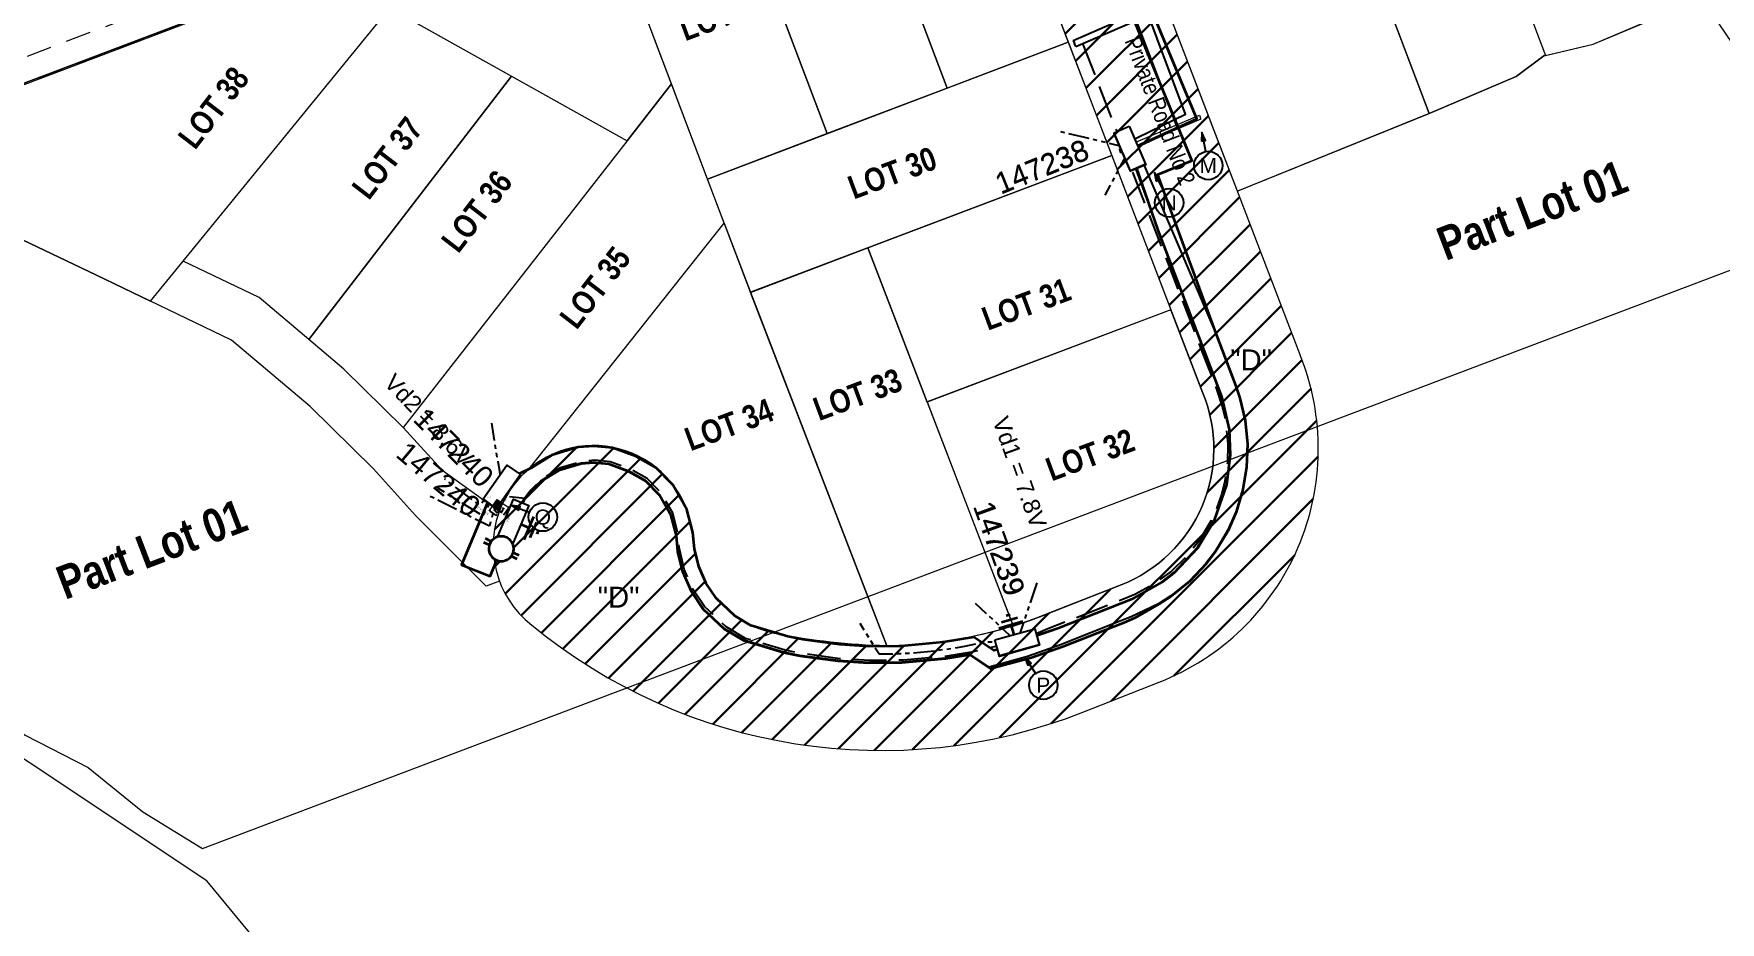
# Model space of a CAD drawing. Header units: metres. Extents: x 308667 to 309873, y 6270550 to 6271594.
# Drawn here: x 308947.7 to 309149.4, y 6271042.1 to 6271148.5 of the extents above; entities that cross this region are included whole.
import ezdxf
from ezdxf.enums import TextEntityAlignment as Align

# ---------------------------------------------------------------- set-up
doc = ezdxf.new("R2010")
doc.units = ezdxf.units.M
for name, pattern in [('Dash', [5, 3, -2]), ('IE Trench LV', [5.5, 4, -1.5]), ('PHANTOMX2', [5, 2.5, -0.5, 0.5, -0.5, 0.5, -0.5])]:
    doc.linetypes.add(name, pattern=pattern)
doc.layers.get('0').update_dxf_attribs({"color": 6})
for name, color, linetype, lineweight in [('_User Miscellaneous1', 41, 'Continuous', 13), ('_User Miscellaneous3', 241, 'Continuous', 13), ('_User Miscellaneous5', 151, 'Continuous', 13), ('_User Miscellaneous6_Easement Detail', 4, 'Continuous', 15), ('_User_LV_Exist', 5, 'Continuous', 35), ('Cadastre Developer_SP_EXT', 96, 'Continuous', 15), ('Cadastre Developer_SP_NEW', 54, 'Continuous', 15), ('Cadastre Land Parcels_SP_EXT', 96, 'Continuous', 15)]:
    doc.layers.add(name, color=color, linetype=linetype, lineweight=lineweight)
for name, color, linetype in [('Duct_SP_NEW', 2, 'Continuous'), ('Mains_LV_New_T84', 2, 'Cable x'), ('Notes', 7, 'Continuous'), ('Notes_SP_NEW', 51, 'Continuous'), ('Services_SP_NEW_UG', 2, 'PHANTOMX2'), ('SupportsUG_SP_LV_NEW', 2, 'Continuous'), ('Trench_SP_NEW', 2, 'Continuous')]:
    doc.layers.add(name, color=color, linetype=linetype)
doc.styles.add('GDS-LOT No', font='swisscb.ttf', dxfattribs={"height": 4})
doc.styles.add('GDS-Standard', font='swissc.ttf', dxfattribs={"height": 2})
doc.styles.get("Standard").update_dxf_attribs({"font": 'arial.ttf'})
doc.linetypes.add('Cable New UG', pattern='A,7,-0.25,["x",Standard,S=2,R=0,X=0.2,Y=-0.8],-2.1', length=9.35)
doc.linetypes.add('Cable x', pattern='A,5,-0.25,["x",Standard,S=2,R=0,X=0,Y=-0.8],-1.5', length=6.75)
doc.dimstyles.new('Annotative', dxfattribs={"dimscale": 0, "dimtxt": 2.5, "dimasz": 2.5, "dimexe": 1.25, "dimexo": 0.625, "dimtad": 1, "dimtxsty": 'Standard', "dimcen": 2.5, "dimadec": 0, "dimazin": 0, "dimtfac": 1, "dimtmove": 0, "dimatfit": 3, "dimfxl": 1, "dimarcsym": 0})

# ---------------------------------------------------------------- blocks, each defined once
blk = doc.blocks.new('PILLAR_NEW')
for tag, flags, p in [('Z', 1, (1.5, -2.6)), ('LOCATION', 9, (1.5, -2.2)), ('NOTES', 9, (1.5, -2.4))]:
    blk.add_attdef(tag, text='', height=0.2, dxfattribs=dict(flags=flags)).set_placement(p, align=Align.MIDDLE_LEFT)
blk.add_wipeout([(-2.47, 0.99), (2.47, 0.99), (2.47, -0.99), (-2.47, -0.99)])
at = {"lineweight": -3}
blk.add_lwpolyline([(-2.47, 0.99), (2.47, 0.99), (2.47, -0.99), (-2.47, -0.99)], close=True, dxfattribs=at)
for tag, height, flags, p in [('ASSET_NUM', 2.5, 8, (2, 2)), ('STREET_CODE', 0.2, 9, (1.5, 0)), ('OWNED_BY', 0.2, 9, (1.5, -0.2)), ('OPERATED_BY', 0.2, 9, (1.5, -0.4)), ('STATE', 0.2, 9, (1.5, -0.8)), ('SUPPORT_TYPE', 0.2, 9, (1.5, -1)), ('SUBURB', 0.2, 9, (1.5, -1.8)), ('STREETNAME', 0.2, 9, (1.5, -2)), ('MAINTAINED_BY', 0.2, 9, (1.5, -0.6)), ('USAGE', 0.2, 9, (1.5, -1.2)), ('LEGEND', 0.2, 9, (1.5, -1.4)), ('PARENT', 0.2, 9, (1.5, -1.6))]:
    blk.add_attdef(tag, text='', height=height, dxfattribs=dict(flags=flags)).set_placement(p, align=Align.MIDDLE_LEFT)
blk = doc.blocks.new('Earth')
for p, q in [((0, -2.04), (0, 0)), ((-1.5, -2.04), (1.5, -2.04)), ((-1, -2.64), (1, -2.64)), ((-0.25, -3.24), (0.25, -3.24))]:
    blk.add_line(p, q)
blk = doc.blocks.new('*U425')
h = blk.add_hatch(color=256)
h.dxf.hatch_style = 1
h.paths.add_polyline_path([(-2.9, 0.8), (-2.73, 1.27), (-3.75, 1.38)])
blk.add_line((-3.75, 1.38), (-1.64, 0.6))
at = {"flags": 128}
blk.add_lwpolyline([(-2.9, 0.8), (-2.73, 1.27), (-3.75, 1.38), (-2.9, 0.8)], dxfattribs=at)
blk.add_circle((0, 0), 1.7)
at = {"width": 0.9}
blk.add_attdef('CODE', text='', height=1.8, dxfattribs=at).set_placement((0, 0), align=Align.MIDDLE_CENTER)
at = {"flags": 1}
blk.add_attdef('Z', (0, 0), '', height=0.2, dxfattribs=at)
blk = doc.blocks.new('*U426')
h = blk.add_hatch(color=256)
h.dxf.hatch_style = 1
h.paths.add_polyline_path([(-1.86, 2.37), (-1.44, 2.64), (-2.2, 3.34)])
blk.add_line((-2.2, 3.34), (-0.96, 1.46))
at = {"flags": 128}
blk.add_lwpolyline([(-1.86, 2.37), (-1.44, 2.64), (-2.2, 3.34), (-1.86, 2.37)], dxfattribs=at)
blk.add_circle((0, 0), 1.7)
at = {"width": 0.9}
blk.add_attdef('CODE', text='', height=1.8, dxfattribs=at).set_placement((0, 0), align=Align.MIDDLE_CENTER)
at = {"flags": 1}
blk.add_attdef('Z', (0, 0), '', height=0.2, dxfattribs=at)
blk = doc.blocks.new('*U436')
h = blk.add_hatch(color=256)
h.dxf.hatch_style = 1
h.paths.add_polyline_path([(-0.81, 2.9), (-0.31, 2.99), (-0.75, 3.93)])
blk.add_line((-0.75, 3.93), (-0.33, 1.72))
at = {"flags": 128}
blk.add_lwpolyline([(-0.81, 2.9), (-0.31, 2.99), (-0.75, 3.93), (-0.81, 2.9)], dxfattribs=at)
blk.add_circle((0, 0), 1.7)
at = {"width": 0.9}
blk.add_attdef('CODE', text='', height=1.8, dxfattribs=at).set_placement((0, 0), align=Align.MIDDLE_CENTER)
at = {"flags": 1}
blk.add_attdef('Z', (0, 0), '', height=0.2, dxfattribs=at)
blk = doc.blocks.new('*U450')
h = blk.add_hatch(color=256)
h.dxf.hatch_style = 1
h.paths.add_polyline_path([(-1.54, 2.58), (-1.1, 2.8), (-1.76, 3.59)])
blk.add_line((-1.76, 3.59), (-0.77, 1.57))
at = {"flags": 128}
blk.add_lwpolyline([(-1.54, 2.58), (-1.1, 2.8), (-1.76, 3.59), (-1.54, 2.58)], dxfattribs=at)
blk.add_circle((0, 0), 1.7)
at = {"width": 0.9}
blk.add_attdef('CODE', text='', height=1.8, dxfattribs=at).set_placement((0, 0), align=Align.MIDDLE_CENTER)
at = {"flags": 1}
blk.add_attdef('Z', (0, 0), '', height=0.2, dxfattribs=at)
blk = doc.blocks.new('*D461')
at = {"layer": '_User Miscellaneous6_Easement Detail', "color": 0, "linetype": 'ByBlock', "lineweight": -2, "transparency": 16777216}
for p, q in [((309002.26, 6271091.48), (309002.15, 6271091.32)), ((309002.26, 6271091.32), (309002.93, 6271090.85)), ((309003.08, 6271090.91), (309002.97, 6271090.75))]:
    blk.add_line(p, q, dxfattribs=at)
at = {"layer": '_User Miscellaneous6_Easement Detail', "color": 0, "linetype": 'ByBlock', "transparency": 16777216}
for points in [[(309002.26, 6271091.33), (309002.25, 6271091.31), (309002.18, 6271091.37)], [(309002.94, 6271090.87), (309002.92, 6271090.84), (309003, 6271090.8)]]:
    blk.add_solid(points, dxfattribs=at)
at = {"layer": '_User Miscellaneous6_Easement Detail', "color": 0, "linetype": 'ByBlock', "transparency": 16777216, "insert": (309002.65, 6271091.16), "char_height": 0.09, "attachment_point": 5, "rotation": 325.4317}
blk.add_mtext('1m', dxfattribs=at)
blk = doc.blocks.new('*D462')
at = {"layer": '_User Miscellaneous6_Easement Detail', "color": 0, "linetype": 'ByBlock', "lineweight": -2, "transparency": 16777216}
for p, q in [((309004, 6271091.01), (309004.46, 6271091.69)), ((309004.41, 6271091.84), (309004.57, 6271091.73)), ((309003.84, 6271091.01), (309004, 6271090.9))]:
    blk.add_line(p, q, dxfattribs=at)
at = {"layer": '_User Miscellaneous6_Easement Detail', "color": 0, "linetype": 'ByBlock', "transparency": 16777216}
for points in [[(309004.45, 6271091.7), (309004.48, 6271091.68), (309004.52, 6271091.76)], [(309003.99, 6271091.02), (309004.01, 6271091), (309003.95, 6271090.94)]]:
    blk.add_solid(points, dxfattribs=at)
at = {"layer": '_User Miscellaneous6_Easement Detail', "color": 0, "linetype": 'ByBlock', "transparency": 16777216, "insert": (309004.16, 6271091.41), "char_height": 0.09, "attachment_point": 5, "rotation": 55.3712}
blk.add_mtext('1m', dxfattribs=at)
blk = doc.blocks.new('*D463')
at = {"layer": '_User Miscellaneous6_Easement Detail', "color": 0, "linetype": 'ByBlock', "lineweight": -2, "transparency": 16777216}
for p, q in [((309002.94, 6271091.58), (309002.76, 6271091.33)), ((309002.87, 6271091.33), (309003.13, 6271091.14)), ((309003.35, 6271091.29), (309003.17, 6271091.04))]:
    blk.add_line(p, q, dxfattribs=at)
at = {"layer": '_User Miscellaneous6_Easement Detail', "color": 0, "linetype": 'ByBlock', "transparency": 16777216}
for points in [[(309002.88, 6271091.34), (309002.86, 6271091.31), (309002.8, 6271091.38)], [(309003.14, 6271091.16), (309003.13, 6271091.13), (309003.21, 6271091.09)]]:
    blk.add_solid(points, dxfattribs=at)
at = {"layer": '_User Miscellaneous6_Easement Detail', "color": 0, "linetype": 'ByBlock', "transparency": 16777216, "insert": (309003.06, 6271091.31), "char_height": 0.09, "attachment_point": 5, "rotation": 325.0072}
blk.add_mtext('0.5m', dxfattribs=at)
blk = doc.blocks.new('*D464')
at = {"layer": '_User Miscellaneous6_Easement Detail', "color": 0, "linetype": 'ByBlock', "lineweight": -2, "transparency": 16777216}
for p, q in [((309003.7, 6271091.72), (309003.95, 6271091.55)), ((309003.42, 6271091.3), (309003.67, 6271091.13)), ((309003.67, 6271091.24), (309003.85, 6271091.51))]:
    blk.add_line(p, q, dxfattribs=at)
at = {"layer": '_User Miscellaneous6_Easement Detail', "color": 0, "linetype": 'ByBlock', "transparency": 16777216}
for points in [[(309003.65, 6271091.25), (309003.68, 6271091.23), (309003.62, 6271091.17)], [(309003.84, 6271091.51), (309003.86, 6271091.5), (309003.9, 6271091.58)]]:
    blk.add_solid(points, dxfattribs=at)
at = {"layer": '_User Miscellaneous6_Easement Detail', "color": 0, "linetype": 'ByBlock', "transparency": 16777216, "insert": (309003.68, 6271091.44), "char_height": 0.09, "attachment_point": 5, "rotation": 55.4851}
blk.add_mtext('0.5m', dxfattribs=at)
blk = doc.blocks.new('A$C1A602AAE')
at = {"layer": '_User Miscellaneous6_Easement Detail', "linetype": 'ByBlock'}
for p, q in [((0.3, 0.39), (0.41, 0.32)), ((0.32, 0.3), (0.39, 0.41))]:
    blk.add_line(p, q, dxfattribs=at)
for points in [[(0.73, 0.43), (0.43, 0), (0, 0.3), (0.3, 0.73)], [(0.65, 0.41), (0.42, 0.08), (0.09, 0.32), (0.32, 0.65)]]:
    blk.add_lwpolyline(points, close=True, dxfattribs=at)
blk = doc.blocks.new('LV_UG_LINKS_OPEN_EXT')
for p, q in [((-0.25, 1.47), (-0.25, 2.22)), ((0.25, 1.47), (0.25, 2.22)), ((-0.25, -1.47), (-0.25, -2.22)), ((0.25, -1.47), (0.25, -2.22))]:
    blk.add_line(p, q)
at = {"flags": 9}
for tag, p in [('ACTUAL_STATUS', (0, 0)), ('CONSTRUCTED_VOLTAGE', (0, -0.2)), ('OPERATING_VOLTAGE', (0, -0.6)), ('ORIENTATION', (0, -0.8)), ('STATE', (0, -1)), ('SWITCH_TYPE', (0, -1.2)), ('NO_PHASES', (0, -0.4)), ('USAGE', (0, -1.4)), ('NOTES', (0, -1.6))]:
    blk.add_attdef(tag, text='', height=0.2, dxfattribs=at).set_placement(p, align=Align.MIDDLE_LEFT)
at = {"flags": 1}
blk.add_attdef('Z', (0, 0), '', height=0.2, dxfattribs=at)
blk.add_wipeout([(-0.25, 1.47), (-0.43, 1.43), (-0.61, 1.36), (-0.77, 1.28), (-0.93, 1.17), (-1.07, 1.05), (-1.19, 0.9), (-1.29, 0.75), (-1.38, 0.58), (-1.44, 0.4), (-1.48, 0.22), (-1.49, 0.03), (-1.49, -0.16), (-1.45, -0.34), (-1.4, -0.52), (-1.32, -0.69), (-1.23, -0.85), (-1.11, -1), (-0.98, -1.13), (-0.83, -1.24), (-0.66, -1.34), (-0.49, -1.41), (-0.31, -1.46), (-0.13, -1.49), (0.06, -1.49), (0.25, -1.47), (0.43, -1.43), (0.61, -1.36), (0.77, -1.28), (0.93, -1.17), (1.07, -1.05), (1.19, -0.9), (1.29, -0.75), (1.38, -0.58), (1.44, -0.4), (1.48, -0.22), (1.49, -0.03), (1.49, 0.16), (1.45, 0.34), (1.4, 0.52), (1.32, 0.69), (1.23, 0.85), (1.11, 1), (0.98, 1.13), (0.83, 1.24), (0.66, 1.34), (0.49, 1.41), (0.31, 1.46), (0.13, 1.49), (-0.06, 1.49)])
blk.add_lwpolyline([(0, -1.49, 1), (0, 1.49, 1)], format="xyb", close=True)

msp = doc.modelspace()

# ---------------------------------------------------------------- linework, layer by layer
at = {"layer": '_User Miscellaneous1'}
for p in [(309087.14, 6271138.701), (309087.328, 6271138.259)]:
    msp.add_line(p, (309087.234, 6271138.48), dxfattribs=at)
at = {"layer": '_User Miscellaneous3'}
msp.add_lwpolyline([(309340.367, 6271192.04), (309318.096, 6271233.253), (309302.937, 6271273.235), (309297.778, 6271275.559), (308868.23, 6271112.889), (308875.954, 6271109.405), (308882.973, 6271104.844), (308889.543, 6271099.559), (308896.685, 6271095.097), (308904.551, 6271091.991), (308911.831, 6271087.941), (308918.697, 6271083.078), (308926.308, 6271079.409), (308933.359, 6271074.791), (308939.769, 6271069.328), (308946.673, 6271064.516), (308954.197, 6271060.667), (308960.723, 6271055.367), (308967.872, 6271050.976), (309340.367, 6271192.04)], close=True, dxfattribs=at)
at = {"layer": '_User_LV_Exist', "color": 6, "linetype": 'Cable New UG', "flags": 128}
msp.add_lwpolyline([(309065.469, 6271075.712), (309070.197, 6271077.308), (309079.287, 6271080.9), (309082.662, 6271082.821), (309084.112, 6271083.957), (309086.925, 6271086.955), (309088.94, 6271090.251), (309090.412, 6271094.494), (309090.865, 6271098.05), (309090.729, 6271101.114), (309089.822, 6271105.048), (309088.471, 6271108.593), (309082.201, 6271124.95), (309078.847, 6271134.63), (309086.819, 6271138.272), (309075.456, 6271165.631), (309068.228, 6271185.154), (309067.856, 6271193.003), (309129.055, 6271216.262), (309192.452, 6271240.284), (309218.617, 6271250.174), (309220.526, 6271254.974), (309285.651, 6271279.821), (309295.532, 6271283.632), (309307.586, 6271277.919), (309316.897, 6271253.378), (309320.12, 6271244.92), (309315.01, 6271242.972), (309312.231, 6271241.909), (309306.598, 6271239.756), (309303.642, 6271246.275), (309302.416, 6271248.978), (309298.165, 6271247.331), (309294.665, 6271245.975), (309289.26, 6271243.881), (309280.793, 6271240.6), (309282.872, 6271235.811), (309288.635, 6271238.149)], dxfattribs=at)
at = {"layer": '_User_LV_Exist', "color": 3, "linetype": 'Cable New UG', "flags": 128}
for points in [[(308985.903, 6271186.234), (308982.322, 6271183.135), (308987.621, 6271177.984), (308992.005, 6271178.937), (308994.371, 6271176.858), (308997.149, 6271174.951), (308999.937, 6271173.488), (309002.838, 6271172.244), (309005.209, 6271170.705), (309006.932, 6271169.588), (309011.304, 6271166.595), (309026.969, 6271172.442), (309034.406, 6271175.273), (309055.775, 6271183.3), (309065.2, 6271186.795), (309065.416, 6271184.503), (309070.344, 6271171.85), (309086.232, 6271133.236), (309082.12, 6271131.564), (309089.084, 6271112.583), (309091.508, 6271106.27), (309091.985, 6271104.849), (309092.596, 6271102.184), (309092.868, 6271099.324), (309092.769, 6271096.579), (309092.336, 6271093.934), (309091.515, 6271091.193), (309090.52, 6271088.937), (309089.113, 6271086.571), (309087.936, 6271085.011), (309085.977, 6271082.941), (309083.727, 6271081.125), (309082.272, 6271080.188), (309079.458, 6271078.583), (309078.019, 6271077.931), (309070.778, 6271075.108), (309067.054, 6271073.785), (309062.158, 6271072.477), (309059.679, 6271074.153), (309056.749, 6271073.662), (309051.545, 6271073.184), (309047.535, 6271073.152), (309043.928, 6271073.372), (309039.353, 6271073.995), (309037.396, 6271074.382), (309032.671, 6271075.807), (309030.335, 6271077.192), (309027.775, 6271079.619), (309026.361, 6271081.706), (309025.322, 6271084.08), (309024.753, 6271086.498), (309024.564, 6271088.416), (309023.952, 6271090.779), (309022.536, 6271093.255), (309020.898, 6271094.914), (309018.917, 6271096.046), (309016.48, 6271096.937), (309014.651, 6271097.106), (309013.183, 6271096.997), (309010.484, 6271096.196), (309008.341, 6271094.864), (309006.977, 6271093.518), (309006.808, 6271093.309), (309006.265, 6271092.553), (309005.205, 6271090.389)], [(309065.385, 6271075.459), (309066.46, 6271075.696), (309062.523, 6271074.644), (309060.138, 6271076.257), (309056.492, 6271075.647), (309051.446, 6271075.183), (309047.588, 6271075.152), (309044.124, 6271075.364), (309039.682, 6271075.969), (309037.88, 6271076.325), (309033.481, 6271077.651), (309031.548, 6271078.798), (309029.309, 6271080.921), (309028.12, 6271082.676), (309027.227, 6271084.716), (309026.73, 6271086.826), (309026.54, 6271088.767), (309025.821, 6271091.539), (309024.143, 6271094.475), (309022.128, 6271096.515), (309019.762, 6271097.866), (309016.923, 6271098.905), (309014.669, 6271099.113), (309012.82, 6271098.976), (309009.657, 6271098.037), (309007.213, 6271096.517), (309002.813, 6271094.373), (308998.856, 6271084.906), (309002.302, 6271083.549), (309005.033, 6271090.111)]]:
    msp.add_lwpolyline(points, dxfattribs=at)
at = {"layer": 'Cadastre Developer_SP_EXT', "linetype": 'Dash'}
msp.add_lwpolyline([(309008.96, 6271166.101), (309005.796, 6271168.107), (308922.129, 6271136.341), (308924.929, 6271134.195)], close=True, dxfattribs=at)
at = {"layer": 'Cadastre Developer_SP_NEW'}
msp.add_lwpolyline([(308924.89, 6271134.346), (309008.957, 6271166.182), (309053.511, 6271183.056), (309058.73, 6271180.616), (309087.543, 6271105.449, -0.4188503), (309077.758, 6271082.505), (309068.61, 6271078.91, -0.1594315), (309035.543, 6271076.947, -0.32486), (309026.612, 6271087.864, 1.5527094), (309007.271, 6271077.698, 0.2728267), (309073.194, 6271067.281), (309082.329, 6271070.87, 0.4171736), (309099.168, 6271110.045), (309091.793, 6271129.285), (309089.644, 6271134.891), (309078.682, 6271163.49), (309070.374, 6271185.164), (309072.683, 6271190.315), (309192.469, 6271235.678)], format="xyb", dxfattribs=at)
for points in [[(309121.311, 6271208.731), (309106.816, 6271203.241), (309128.546, 6271145.855), (309134.234, 6271147.195), (309143.183, 6271150.972)], [(309092.322, 6271197.753), (309106.815, 6271203.241), (309128.546, 6271145.855), (309128.35, 6271145.8), (309125.04, 6271143.314), (309114.605, 6271138.91)], [(309042.909, 6271179.041), (309053.511, 6271183.056), (309058.73, 6271180.616), (309071.446, 6271147.437), (309056.947, 6271141.95), (309042.909, 6271179.041)], [(309028.571, 6271173.611), (309042.909, 6271179.041), (309056.952, 6271141.939), (309042.617, 6271136.5), (309028.571, 6271173.611)], [(309077.89, 6271165.555), (309101.176, 6271174.372), (309114.605, 6271138.91), (309091.669, 6271129.61)], [(309014.233, 6271168.18), (309028.571, 6271173.611), (309042.617, 6271136.5), (309028.291, 6271131.065), (309014.233, 6271168.18), (309014.233, 6271168.18)], [(308987.102, 6271157.906), (308990.277, 6271151.502), (309018.669, 6271135.64), (309023.982, 6271142.442), (309014.233, 6271168.18), (308987.102, 6271157.906)], [(308990.277, 6271151.502), (308987.102, 6271157.906), (308924.89, 6271134.346), (308925.333, 6271134.052), (308929.418, 6271131.057), (308946.35, 6271123.8), (308955.096, 6271119.602), (308961.64, 6271116.461), (308990.277, 6271151.502)], [(308990.277, 6271151.502), (309004.839, 6271143.366), (308980.571, 6271111.857), (308974.642, 6271116.877), (308965.547, 6271121.241), (308990.277, 6271151.502)], [(309028.291, 6271131.065), (309071.446, 6271147.437), (309076.637, 6271133.899), (309033.414, 6271117.539)], [(309004.839, 6271143.366), (309018.669, 6271135.64), (308991.866, 6271101.32), (308984.778, 6271108.298), (308980.571, 6271111.857), (309004.839, 6271143.366)], [(309047.481, 6271122.837), (309076.637, 6271133.899), (309083.717, 6271115.43), (309054.558, 6271104.387)]]:
    msp.add_lwpolyline(points, close=True, dxfattribs=at)
for points in [[(309091.668, 6271129.61), (309114.605, 6271138.91), (309125.04, 6271143.314), (309128.35, 6271145.8), (309134.234, 6271147.195), (309147.238, 6271152.684), (309159.238, 6271134.957), (309155.158, 6271140.984)], [(309003.401, 6271082.949), (309001.803, 6271082.348), (308993.35, 6271090.8), (308988.307, 6271096.404), (308988.307, 6271096.404), (308980.73, 6271103.864), (308971.35, 6271111.8), (308955.096, 6271119.602), (308946.35, 6271123.8)]]:
    msp.add_lwpolyline(points, dxfattribs=at)
for points in [[(309003.375, 6271091.331, -0.1278245), (309006.948, 6271096.392), (309030.29, 6271125.787), (309023.982, 6271142.442), (309018.669, 6271135.64), (308991.866, 6271101.32), (308996.487, 6271096.284), (309003.375, 6271091.331)], [(309030.29, 6271125.787), (309033.417, 6271117.53), (309049.722, 6271075.212, -0.0449438), (309036.318, 6271076.701, -0.3461898), (309026.591, 6271088.17, 0.60796), (309006.948, 6271096.392), (309030.29, 6271125.787)], [(309064.837, 6271077.588, -0.0719103), (309049.722, 6271075.212), (309033.427, 6271117.505), (309047.481, 6271122.837)], [(309064.839, 6271077.583, 0.017483), (309068.622, 6271078.915), (309077.758, 6271082.505, 0.4188629), (309087.543, 6271105.449), (309083.717, 6271115.43), (309054.558, 6271104.388), (309064.839, 6271077.583)]]:
    msp.add_lwpolyline(points, format="xyb", close=True, dxfattribs=at)
at = {"layer": 'Cadastre Land Parcels_SP_EXT', "linetype": 'Continuous'}
for points in [[(308925.044, 6271134.237), (309008.851, 6271166.015)], [(308994.855, 6271015.019), (308968.394, 6271047.105), (308925.956, 6271075.334), (308919.423, 6271079.994), (308898.362, 6271095.016), (308872.45, 6271105.225), (308848.58, 6271123.779), (308827.644, 6271135.484)]]:
    msp.add_lwpolyline(points, dxfattribs=at)
at = {"layer": 'Duct_SP_NEW'}
for p, q in [((309072.012, 6271147.647), (309081.354, 6271151.7)), ((309072.33, 6271146.913), (309081.672, 6271150.966)), ((309072.012, 6271147.647), (309072.171, 6271147.28)), ((309072.33, 6271146.913), (309072.171, 6271147.28))]:
    msp.add_line(p, q, dxfattribs=at)
at = {"layer": 'Mains_LV_New_T84', "color": 6, "linetype": 'Cable New UG', "flags": 128}
msp.add_lwpolyline([(309065.45, 6271075.781), (309070.179, 6271077.378), (309079.268, 6271080.969), (309082.644, 6271082.89), (309084.094, 6271084.026), (309086.907, 6271087.025), (309088.921, 6271090.32), (309090.394, 6271094.564), (309090.846, 6271098.119), (309090.711, 6271101.183), (309089.804, 6271105.117), (309088.453, 6271108.663), (309082.183, 6271125.019), (309078.401, 6271135.402), (309085.482, 6271138.824), (309075.437, 6271165.7), (309068.209, 6271185.224), (309069.712, 6271193.468), (309129.216, 6271216.002), (309192.601, 6271240.006), (309205.833, 6271244.654), (309207.191, 6271247.669), (309297.977, 6271282.05), (309307.666, 6271277.686), (309314.945, 6271258.487), (309318.138, 6271254.745), (309319.538, 6271250.39), (309309.095, 6271245.924)], dxfattribs=at)
at = {"layer": 'Mains_LV_New_T84', "color": 3, "linetype": 'Cable New UG', "flags": 128}
msp.add_lwpolyline([(308985.884, 6271186.303), (308988.364, 6271183.222), (308990.019, 6271181.168), (308991.987, 6271179.006), (308994.353, 6271176.927), (308997.13, 6271175.02), (308999.918, 6271173.557), (309002.82, 6271172.313), (309005.191, 6271170.775), (309006.913, 6271169.657), (309009.516, 6271168.498), (309021.836, 6271173.16), (309023.792, 6271176.031), (309053.64, 6271187.382), (309061.827, 6271183.712), (309066.044, 6271185.284), (309071.131, 6271172.012), (309084.513, 6271137.1), (309079.598, 6271134.837), (309089.065, 6271112.653), (309091.49, 6271106.34), (309091.967, 6271104.918), (309092.578, 6271102.253), (309092.85, 6271099.393), (309092.751, 6271096.648), (309092.318, 6271094.003), (309091.496, 6271091.262), (309090.502, 6271089.006), (309089.094, 6271086.64), (309087.918, 6271085.08), (309085.958, 6271083.01), (309083.709, 6271081.194), (309082.254, 6271080.258), (309078.978, 6271078.686), (309077.748, 6271078.203), (309070.494, 6271075.352), (309066.573, 6271073.937), (309061.96, 6271072.667), (309059.661, 6271074.222), (309056.73, 6271073.732), (309051.527, 6271073.253), (309047.517, 6271073.221), (309043.909, 6271073.441), (309039.334, 6271074.065), (309037.378, 6271074.452), (309032.652, 6271075.876), (309030.316, 6271077.262), (309027.757, 6271079.689), (309026.343, 6271081.775), (309025.303, 6271084.15), (309024.734, 6271086.567), (309024.546, 6271088.485), (309023.933, 6271090.848), (309022.518, 6271093.325), (309020.879, 6271094.983), (309018.898, 6271096.115), (309016.462, 6271097.006), (309014.632, 6271097.175), (309013.164, 6271097.067), (309010.466, 6271096.266), (309008.323, 6271094.933), (309006.959, 6271093.587), (309006.789, 6271093.379), (309006.246, 6271092.623), (309005.186, 6271090.458)], dxfattribs=at)
at = {"layer": 'Services_SP_NEW_UG', "color": 2, "flags": 128}
for points in [[(309078.807, 6271134.722), (309070.262, 6271136.795)], [(309078.807, 6271134.722), (309075.815, 6271129.137)], [(309003.624, 6271094.841), (309002.481, 6271101.836)], [(309003.614, 6271094.901), (309002.192, 6271089.513), (308994.9, 6271093.202)], [(309003.624, 6271094.841), (309001.384, 6271090.781), (308996.013, 6271094.072)], [(309003.614, 6271094.901), (309001.038, 6271092.026), (308996.839, 6271095.162)], [(309065.325, 6271075.639), (309067.874, 6271083.163)], [(309065.323, 6271075.641), (309060.339, 6271080.292)], [(309065.325, 6271075.639), (309061.641, 6271075.674), (309059.039, 6271075.121), (309055.499, 6271074.58), (309052.467, 6271074.305), (309050.321, 6271074.213), (309048.82, 6271074.2), (309046.546, 6271077.867)]]:
    msp.add_lwpolyline(points, dxfattribs=at)
at = {"layer": 'Trench_SP_NEW', "linetype": 'IE Trench LV', "flags": 128}
msp.add_lwpolyline([(309073.156, 6271147.271), (309088.107, 6271108.727), (309089.192, 6271105.906), (309089.913, 6271103.726), (309090.264, 6271102.137), (309090.551, 6271099.326), (309090.483, 6271097.1), (309090.128, 6271094.75), (309089.762, 6271093.321), (309089.135, 6271091.539), (309088.54, 6271090.224), (309087.043, 6271087.72), (309085.547, 6271085.857), (309083.795, 6271084.165), (309081.584, 6271082.542), (309079.407, 6271081.361), (309078.052, 6271080.794), (309071.783, 6271078.33), (309069.002, 6271077.238), (309065.45, 6271075.781), (309059.848, 6271074.456), (309056.917, 6271073.966), (309051.714, 6271073.488), (309047.704, 6271073.455), (309044.097, 6271073.676), (309039.522, 6271074.299), (309037.565, 6271074.686), (309032.84, 6271076.11), (309030.504, 6271077.496), (309027.944, 6271079.923), (309026.53, 6271082.01), (309025.491, 6271084.384), (309024.922, 6271086.801), (309024.733, 6271088.72), (309024.121, 6271091.082), (309022.705, 6271093.559), (309021.067, 6271095.218), (309019.085, 6271096.35), (309016.649, 6271097.241), (309014.82, 6271097.409), (309013.352, 6271097.301), (309010.653, 6271096.5), (309008.51, 6271095.168), (309007.146, 6271093.822), (309006.977, 6271093.613), (309006.434, 6271092.857), (309003.753, 6271093.102)], dxfattribs=at)

# ---------------------------------------------------------------- block references
at = {"layer": '_User_LV_Exist'}
for p, rotation in [((309005.033, 6271090.111), 67.18421719367598), ((309065.171, 6271075.757), 196.7335928751228)]:
    msp.add_blockref('Earth', p, dxfattribs=dict(at, rotation=rotation))
at = {"layer": 'Notes_SP_NEW', "linetype": 'Cable New UG'}
ref = msp.add_blockref('*U436', (309088.187, 6271132.683), dxfattribs=at)
ref.add_attrib('CODE', 'M', dxfattribs={"layer": '0', "height": 1.8}).set_placement((309088.187, 6271132.683), align=Align.MIDDLE_CENTER)
ref = msp.add_blockref('*U450', (309083.511, 6271128.222), dxfattribs=at)
ref.add_attrib('CODE', 'N', dxfattribs={"layer": '0', "height": 1.8}).set_placement((309083.511, 6271128.222), align=Align.MIDDLE_CENTER)

# ---------------------------------------------------------------- texts
at = {"layer": '_User Miscellaneous5', "linetype": 'IE Trench LV', "char_height": 2.5, "attachment_point": 1}
for insert in [(309090.815, 6271110.678), (309015.148, 6271082.286)]:
    msp.add_mtext_dynamic_manual_height_columns('"D"', width=7.8383, gutter_width=12.5, heights=[0], dxfattribs=dict(at, insert=insert))
at = {"layer": 'Cadastre Developer_SP_NEW', "style": 'GDS-LOT No'}
for s, height, rotation, p in [('LOT 28', 2.8, 20.39439, (309031.006, 6271148.645)), ('LOT 38', 2.8, 52.43553, (308970.963, 6271138.246)), ('LOT 37', 2.8, 52.43553, (308991.754, 6271132.224)), ('LOT 30', 2.8, 20.39439, (309051.172, 6271129.713)), ('LOT 36', 2.8, 52.43553, (309002.454, 6271125.855)), ('Part Lot 01', 4, 20.8922, (309128.082, 6271124.357)), ('LOT 35', 2.8, 52.43553, (309016.609, 6271116.722)), ('LOT 31', 2.8, 20.39439, (309067.2, 6271114.014)), ('LOT 33', 2.8, 20.39439, (309047.016, 6271103.201)), ('LOT 34', 2.8, 20.39439, (309031.642, 6271099.588)), ('LOT 32', 2.8, 20.39439, (309074.842, 6271095.982)), ('Part Lot 01', 4, 20.8922, (308962.927, 6271083.806))]:
    msp.add_text(s, height=height, rotation=rotation, dxfattribs=at).set_placement(p, align=Align.BOTTOM_CENTER)
at = {"layer": 'Cadastre Developer_SP_NEW', "ltscale": 10, "insert": (309083.361, 6271139.594), "char_height": 2, "width": 34.96187, "attachment_point": 2, "rotation": 290.96056, "style": 'GDS-Standard'}
msp.add_mtext('Private Road No 2', dxfattribs=at)

# ---------------------------------------------------------------- next in the draw order: block references
at = {"layer": '_User_LV_Exist'}
ref = msp.add_blockref('PILLAR_NEW', (309078.826, 6271134.653), dxfattribs=dict(at, rotation=293.3566161621496))
ref.add_attrib('ASSET_NUM', '147238', dxfattribs={"layer": '0', "height": 2.5, "rotation": 22}).set_placement((309062.896, 6271130.332), align=Align.MIDDLE_LEFT)
ref = msp.add_blockref('PILLAR_NEW', (309005.033, 6271090.111), dxfattribs=dict(at, rotation=67.22754922099708))
ref.add_attrib('ASSET_NUM', '147240', dxfattribs={"layer": '0', "height": 2.5, "rotation": 320}).set_placement((308991.651, 6271098.883), align=Align.MIDDLE_LEFT)
ref = msp.add_blockref('PILLAR_NEW', (309065.338, 6271075.571), dxfattribs=dict(at, rotation=15.60767659129888))
ref.add_attrib('ASSET_NUM', '147239', dxfattribs={"layer": '0', "height": 2.5, "rotation": 290}).set_placement((309061.211, 6271092.294), align=Align.MIDDLE_LEFT)

# ---------------------------------------------------------------- next in the draw order: linework, layer by layer
at = {"layer": '_User Miscellaneous1'}
for p, q in [((309077.525, 6271134.629), (309087.14, 6271138.701)), ((309077.712, 6271134.187), (309087.328, 6271138.259)), ((309077.525, 6271134.629), (309077.619, 6271134.408)), ((309077.712, 6271134.187), (309077.619, 6271134.408))]:
    msp.add_line(p, q, dxfattribs=at)

# ---------------------------------------------------------------- next in the draw order: block references
at = {"layer": 'Notes_SP_NEW', "linetype": 'Cable New UG'}
ref = msp.add_blockref('*U425', (309008.585, 6271090.617), dxfattribs=at)
ref.add_attrib('CODE', 'Q', dxfattribs={"layer": '0', "height": 1.8}).set_placement((309008.585, 6271090.617), align=Align.MIDDLE_CENTER)
ref = msp.add_blockref('*U426', (309068.455, 6271070.506), dxfattribs=at)
ref.add_attrib('CODE', 'P', dxfattribs={"layer": '0', "height": 1.8}).set_placement((309068.455, 6271070.506), align=Align.MIDDLE_CENTER)

# ---------------------------------------------------------------- next in the draw order: block references
at = {"layer": 'SupportsUG_SP_LV_NEW'}
ref = msp.add_blockref('PILLAR_NEW', (309078.807, 6271134.722), dxfattribs=dict(at, rotation=293.3566161621496))
ref.add_attrib('ASSET_NUM', '147238', dxfattribs={"layer": '0', "height": 2.5, "rotation": 22}).set_placement((309062.877, 6271130.402), align=Align.MIDDLE_LEFT)
ref = msp.add_blockref('PILLAR_NEW', (309003.678, 6271094.252), dxfattribs=dict(at, rotation=54.72887448886325))
ref.add_attrib('ASSET_NUM', '147240', dxfattribs={"layer": '0', "height": 2.5, "rotation": 315}).set_placement((308993.807, 6271103.068), align=Align.MIDDLE_LEFT)
ref = msp.add_blockref('PILLAR_NEW', (309065.32, 6271075.64), dxfattribs=dict(at, rotation=15.60767659129889))
ref.add_attrib('ASSET_NUM', '147239', dxfattribs={"layer": '0', "height": 2.5, "rotation": 290}).set_placement((309061.192, 6271092.363), align=Align.MIDDLE_LEFT)

# ---------------------------------------------------------------- next in the draw order: hatches: boundary and pattern name
at = {"layer": '_User Miscellaneous5', "lineweight": 30, "transparency": 33554534}
h = msp.add_hatch(dxfattribs=at)
h.set_pattern_fill('ANSI31', color=4)
h.paths.add_polyline_path([(309078.682, 6271163.49), (309070.374, 6271185.164), (309072.683, 6271190.315), (309053.511, 6271183.056), (309058.73, 6271180.616), (309087.543, 6271105.449, -0.4188501), (309077.758, 6271082.505), (309068.61, 6271078.91, -0.1594315), (309035.543, 6271076.947, -0.32486), (309026.612, 6271087.864, 1.5527094), (309007.271, 6271077.698, 0.2728267), (309073.194, 6271067.281), (309082.329, 6271070.87, 0.4171736), (309099.168, 6271110.045), (309091.793, 6271129.285), (309089.644, 6271134.891)])
at = {"layer": '_User Miscellaneous6_Easement Detail'}
h = msp.add_hatch(dxfattribs=at)
h.set_pattern_fill('ACAD_ISO07W100', scale=0.02, angle=45)
h.set_pattern_definition([(45, (305718.66216, 6293580.17676), (-0.0707106781, 0.0707106781), [0.01, -0.06])])
h.paths.add_polyline_path([(309003.14, 6271092.726), (309003.772, 6271092.279), (309003.375, 6271091.331), (309002.565, 6271091.914)])

# ---------------------------------------------------------------- next in the draw order: linework, layer by layer
at = {"layer": '_User Miscellaneous5'}
msp.add_lwpolyline([(309072.683, 6271190.315), (309053.511, 6271183.056), (309058.73, 6271180.616), (309087.543, 6271105.449, -0.4188503), (309077.758, 6271082.505), (309068.61, 6271078.91, -0.1594315), (309035.543, 6271076.947, -0.32486), (309026.612, 6271087.864, 1.5527094), (309007.271, 6271077.698, 0.2728267), (309073.194, 6271067.281), (309082.329, 6271070.87, 0.4171736), (309099.168, 6271110.045), (309091.793, 6271129.285), (309089.644, 6271134.891), (309078.682, 6271163.49), (309070.374, 6271185.164), (309072.683, 6271190.315), (309072.683, 6271190.315)], format="xyb", dxfattribs=at)
at = {"layer": '_User Miscellaneous6_Easement Detail'}
for p, q in [((309002.256, 6271091.479), (309002.559, 6271091.901)), ((309003.798, 6271092.261), (309004.407, 6271091.837))]:
    msp.add_line(p, q, dxfattribs=at)
at = {"layer": '_User Miscellaneous6_Easement Detail', "linetype": 'Dash', "flags": 128}
msp.add_lwpolyline([(309002.565, 6271091.914), (309003.14, 6271092.726), (309003.777, 6271092.276), (309003.375, 6271091.331), (309002.565, 6271091.914)], dxfattribs=at)

# ---------------------------------------------------------------- next in the draw order: block references
at = {"layer": 'Notes', "linetype": 'ByBlock'}
msp.add_blockref('A$C1A602AAE', (309002.896, 6271091.669), dxfattribs=at)

# ---------------------------------------------------------------- next in the draw order: texts
at = {"layer": '_User Miscellaneous6_Easement Detail', "char_height": 0.09, "attachment_point": 1}
for s, width, insert, rotation in [('RIGHT OF WAY (DRIVEWAY)\\PTO LOT 36, LOT 37 & LOT 38', 1.8254, (309000.735, 6271091.985), 325.74412), ('LOT 35', 1.41381, (309001.95, 6271093.067), 0.77631)]:
    msp.add_mtext_dynamic_manual_height_columns(s, width=width, gutter_width=12.5, heights=[0], dxfattribs=dict(at, insert=insert, rotation=rotation))
at = {"layer": '_User Miscellaneous6_Easement Detail', "char_height": 0.09, "width": 1.84317, "attachment_point": 5}
for s, insert, rotation in [('PROPERTY BOUNDARY', (309001.755, 6271092.285), 324.68421), ('FRONT BOUNDARY', (309004.302, 6271092.969), 62.39824), ('PRIVATE ROAD No 2\\PCUL-DE-SAC', (309004.462, 6271090.368), 68.51096)]:
    msp.add_mtext(s, dxfattribs=dict(at, insert=insert, rotation=rotation))
at = {"layer": '_User_LV_Exist', "lineweight": -2, "char_height": 2, "attachment_point": 1}
for s, insert, rotation in [('Vd2 = 8.6V', (308990.904, 6271107.947), 313.57301), ('Vd1 = 7.8V', (309064.213, 6271102.862), 289.70184)]:
    msp.add_mtext_dynamic_manual_height_columns(s, width=26.24852, gutter_width=12.5, heights=[0], dxfattribs=dict(at, insert=insert, rotation=rotation))

# ---------------------------------------------------------------- next in the draw order: dimensions: what is measured, and where the dimension line sits
at = {"layer": '_User Miscellaneous6_Easement Detail', "color": 6, "linetype": 'ByBlock'}
dim = msp.add_aligned_dim(p1=(309002.966, 6271091.617), p2=(309003.375, 6271091.331), distance=-0.292, text='0.5m', dimstyle='Annotative', override={"dimtxt": 1.8, "dimasz": 1.8, "dimexo": 1, "dimgap": 1}, dxfattribs=at)
dim.commit()
dim.dimension.update_dxf_attribs({"geometry": '*D463', "text_midpoint": (309003.058, 6271091.314)})
for base, p1, p2, angle, text, picture, middle in [((309003.901, 6271091.581), (309003.375, 6271091.331), (309003.66, 6271091.746), 55.48507, '0.5m', '*D464', (309003.764, 6271091.381)), ((309004.516, 6271091.762), (309003.798, 6271091.043), (309004.366, 6271091.866), 55.37117, '1m', '*D462', (309004.235, 6271091.356)), ((309003.004, 6271090.803), (309002.284, 6271091.52), (309003.108, 6271090.953), 325.43173, '1m', '*D461', (309002.598, 6271091.083))]:
    dim = msp.add_linear_dim(base=base, p1=p1, p2=p2, angle=angle, text=text, dimstyle='Annotative', override={"dimtxt": 1.8, "dimasz": 1.8, "dimexo": 1, "dimgap": 1}, dxfattribs=at)
    dim.commit()
    dim.dimension.update_dxf_attribs({"geometry": picture, "text_midpoint": middle, "dimtype": 161})

# ---------------------------------------------------------------- next in the draw order: block references
at = {"layer": '_User_LV_Exist', "rotation": 63.5073369736074}
msp.add_blockref('LV_UG_LINKS_OPEN_EXT', (309003.613, 6271086.825), dxfattribs=at)

doc.saveas('drawing.dxf')
